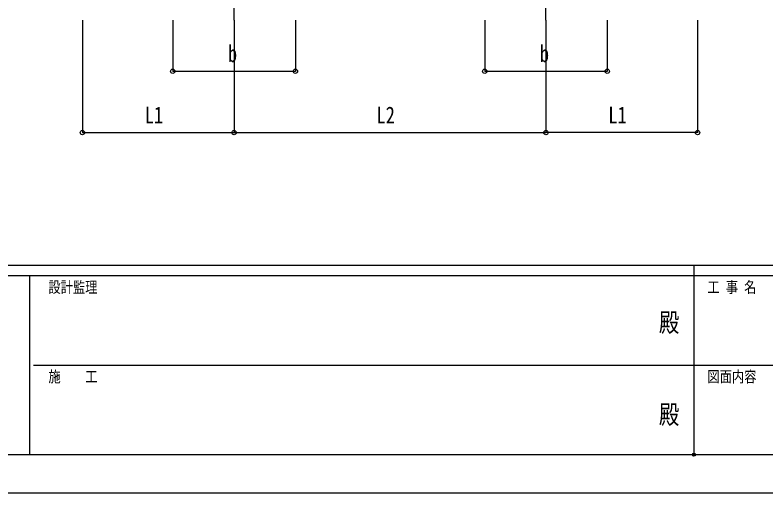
# Model space of a CAD drawing. Units: millimetres, scale not verified. Extents: x -10512 to 10512, y -7425 to 7425.
# Drawn here: x -3334 to 335, y -7425 to -5088 of the extents above; entities that cross this region are included whole.
import ezdxf
from ezdxf.enums import TextEntityAlignment as Align

# ---------------------------------------------------------------- set-up
doc = ezdxf.new("R2010")
doc.units = ezdxf.units.MM
doc.header["$LTSCALE"] = 30
doc.header["$PDMODE"] = 32
doc.header["$PDSIZE"] = 15
for name, color, linetype in [('0-3_YKK_12', 2, 'Continuous'), ('0-5_YKK_D', 6, 'Continuous'), ('0-6_YKK_ZWAK', 7, 'Continuous')]:
    doc.layers.add(name, color=color, linetype=linetype)
doc.styles.add('ＭＳ ゴシック', font='')
doc.styles.get('ＭＳ ゴシック').set_extended_font_data('MS Gothic')

msp = doc.modelspace()

# ---------------------------------------------------------------- linework, layer by layer
at = {"layer": '0-3_YKK_12'}
for p, q in [((-2262.59, -5112.5), (-2262.59, -2055.36)), ((-736.59, -5112.5), (-736.59, -2055.36))]:
    msp.add_line(p, q, dxfattribs=at)
at = {"layer": '0-5_YKK_D'}
for p, q in [((-3004.59, -5112.5), (-3004.59, -5663.5)), ((-2562.45, -5112.5), (-2562.45, -5363.5)), ((-2262.59, -5113.5), (-2262.59, -5663.5)), ((-2262.59, -5113.5), (-2262.59, -5663.5)), ((-1962.45, -5112.5), (-1962.45, -5363.5)), ((-1036.45, -5112.5), (-1036.45, -5363.5)), ((-736.59, -5113.5), (-736.59, -5663.5)), ((-736.59, -5113.5), (-736.59, -5663.5)), ((-436.45, -5112.5), (-436.45, -5363.5)), ((5.41, -5113), (5.41, -5663.5)), ((-2562.45, -5362.5), (-1962.45, -5362.5)), ((-1036.45, -5362.5), (-436.45, -5362.5)), ((-3004.59, -5662.5), (-2262.59, -5662.5)), ((-2262.59, -5662.5), (-736.59, -5662.5)), ((5.41, -5662.5), (-736.59, -5662.5))]:
    msp.add_line(p, q, dxfattribs=at)
for centre in [(-2562.45, -5362.5), (-1962.45, -5362.5), (-1036.45, -5362.5), (-436.45, -5362.5), (-3004.59, -5662.5), (-2262.59, -5662.5), (-2262.59, -5662.5), (-736.59, -5662.5), (-736.59, -5662.5), (5.41, -5662.5)]:
    msp.add_circle(centre, 10.62, dxfattribs=at)
at = {"layer": '0-6_YKK_ZWAK'}
for p, q in [((9737.55, -6312.5), (-9762.45, -6312.5)), ((-12.45, -6312.5), (-12.45, -7237.5)), ((-3262.45, -6362.5), (-9762.45, -6362.5)), ((-3262.45, -6362.5), (-3262.45, -7237.5)), ((-12.45, -6362.5), (-3262.45, -6362.5)), ((3237.55, -6362.5), (-12.45, -6362.5)), ((-3243.7, -6800), (-12.45, -6800)), ((-12.45, -6800), (3237.55, -6800)), ((-9762.45, -7237.5), (-3262.45, -7237.5)), ((-3262.45, -7237.5), (-12.45, -7237.5)), ((-12.45, -7237.5), (3237.55, -7237.5))]:
    msp.add_line(p, q, dxfattribs=at)
msp.add_lwpolyline([(-10512.5, -7425), (10512.5, -7425), (10512.5, 7425), (-10512.5, 7425)], close=True, dxfattribs=at)
msp.add_point((-12.45, -7237.5), dxfattribs=at)

# ---------------------------------------------------------------- texts
at = {"layer": '0-5_YKK_D', "style": 'ＭＳ ゴシック', "width": 0.8}
for s, p in [('b', (-2292.45, -5342.5)), ('b', (-766.45, -5342.5)), ('L1', (-2699.59, -5642.5)), ('L2', (-1565.59, -5642.5)), ('L1', (-431.59, -5642.5))]:
    msp.add_text(s, height=82.48, dxfattribs=at).set_placement(p, align=Align.BOTTOM_LEFT)
at = {"layer": '0-6_YKK_ZWAK', "style": 'ＭＳ ゴシック', "width": 0.8}
for s, height, p in [('設計監理', 54.99, (-3170.78, -6462.5)), ('工 事 名', 54.99, (53.17, -6462.5)), ('殿', 91.64, (-184.17, -6664.58)), ('施\u3000\u3000工', 54.99, (-3170.78, -6900)), ('図面内容', 54.99, (53.17, -6900)), ('殿', 91.64, (-184.17, -7114.58))]:
    msp.add_text(s, height=height, dxfattribs=at).set_placement(p, align=Align.BOTTOM_LEFT)

doc.saveas('drawing.dxf')
